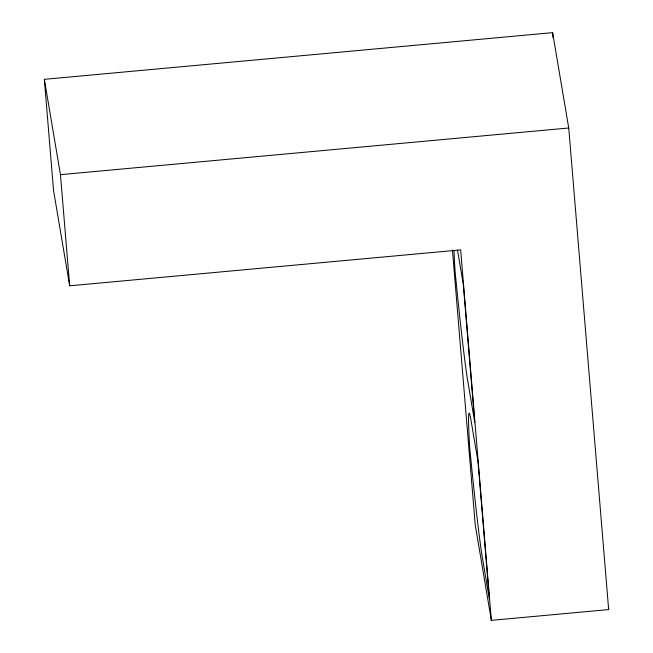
<?xml version="1.0" encoding="UTF-8"?>
<svg xmlns="http://www.w3.org/2000/svg" width="653" height="653" viewBox="0 0 653 653"><rect width="100%" height="100%" fill="white"/><g stroke="black" fill="none" stroke-linecap="round" stroke-linejoin="round"><path stroke-width="0.98" d="M491.366 620.35L460.659 249.895L69.675 285.802L53.546 190.464L44.339 79.331L552.618 32.65L568.739 127.988L608.661 609.576L491.366 620.35L475.245 525.012L452.439 249.96M44.339 79.331L60.46 174.661L568.739 127.988M608.327 607.568L608.661 609.576M457.484 250.017L463.304 284.43L474.731 422.238L467.915 381.972A157.855 4.098 84.8 0 1 455.01 270.546A157.855 4.098 84.8 0 1 454.031 250.842M552.618 32.65L553.034 37.727M60.46 174.661L69.675 285.802M477.988 461.508L471.172 421.242A157.855 4.098 84.8 0 0 469.695 447.623A157.855 4.098 84.8 0 0 482.6 559.05L489.407 599.315L477.988 461.508"/></g></svg>
